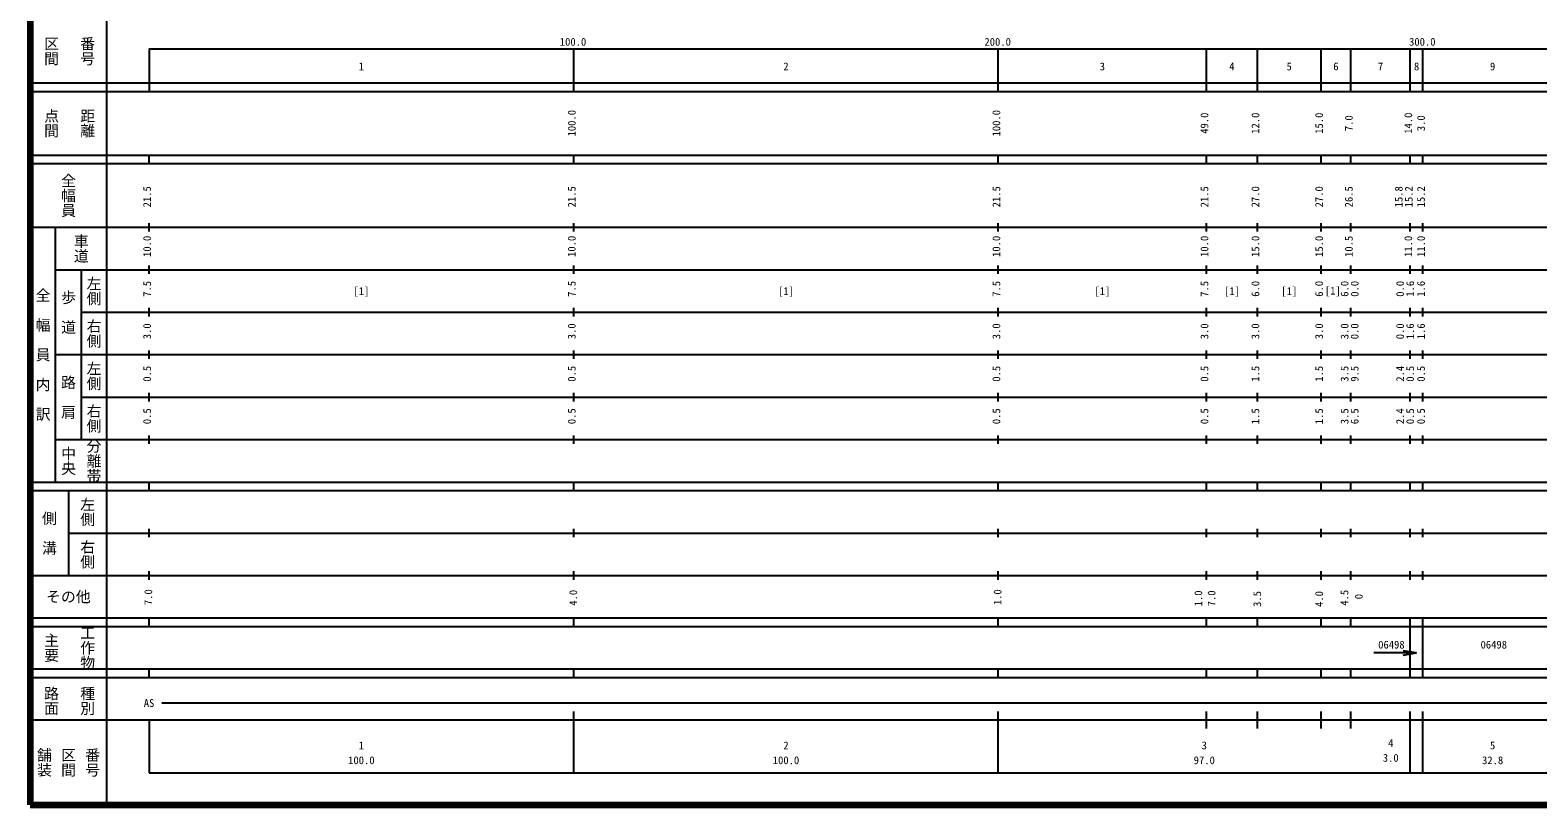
# Model space of a CAD drawing. Units: millimetres on the paper, enlarged 1000 times. Extents: x 40000 to 680000, y 20000 to 380000.
# Drawn here: x 40000 to 395052, y 20000 to 202409 of the extents above; entities that cross this region are included whole.
import ezdxf
from ezdxf.enums import TextEntityAlignment as Align

# ---------------------------------------------------------------- set-up
doc = ezdxf.new("R2010")
doc.units = ezdxf.units.MM
doc.header["$LTSCALE"] = 1000
doc.layers.add('M-TTL', color=2, linetype='Continuous', lineweight=140)
doc.layers.add('M-TTL-BAND', color=7, linetype='Continuous', lineweight=25)
doc.styles.add('@ＭＳ ゴシック', font='')
doc.styles.add('ＭＳ ゴシック', font='')
doc.styles.get('@ＭＳ ゴシック').set_extended_font_data('@MS Gothic')
doc.styles.get('ＭＳ ゴシック').set_extended_font_data('MS Gothic')

# ---------------------------------------------------------------- blocks, each defined once
blk = doc.blocks.new('open_arrow')
at = {"color": 0, "linetype": 'Continuous', "lineweight": -2}
blk.add_lwpolyline([(7.5, 1.25), (0, 0), (7.5, -1.25)], dxfattribs=at)

msp = doc.modelspace()

# ---------------------------------------------------------------- linework, layer by layer
at = {"layer": 'M-TTL'}
for p, q in [((40000, 380000), (40000, 20000)), ((40000, 20000), (680000, 20000))]:
    msp.add_line(p, q, dxfattribs=at)
at = {"layer": 'M-TTL-BAND'}
for p, q in [((58000, 370000), (58000, 20000)), ((68000, 198000), (579000, 198000)), ((68000, 198000), (68000, 188000)), ((168000, 188000), (168000, 198000)), ((268000, 188000), (268000, 198000)), ((317000, 188000), (317000, 198000)), ((329000, 188000), (329000, 198000)), ((344000, 188000), (344000, 198000)), ((351000, 188000), (351000, 198000)), ((365000, 188000), (365000, 198000)), ((368000, 188000), (368000, 198000)), ((40000, 190000), (579000, 190000)), ((40000, 188000), (579000, 188000)), ((40000, 173000), (579000, 173000)), ((40000, 171000), (579000, 171000)), ((68000, 171000), (68000, 173000)), ((168000, 171000), (168000, 173000)), ((268000, 171000), (268000, 173000)), ((317000, 171000), (317000, 173000)), ((329000, 171000), (329000, 173000)), ((344000, 171000), (344000, 173000)), ((351000, 171000), (351000, 173000)), ((365000, 171000), (365000, 173000)), ((368000, 171000), (368000, 173000)), ((68000, 155000), (68000, 157000)), ((168000, 155000), (168000, 157000)), ((268000, 155000), (268000, 157000)), ((317000, 155000), (317000, 157000)), ((329000, 155000), (329000, 157000)), ((344000, 155000), (344000, 157000)), ((351000, 155000), (351000, 157000)), ((365000, 155000), (365000, 157000)), ((368000, 155000), (368000, 157000)), ((40000, 156000), (579000, 156000)), ((46000, 96000), (46000, 156000)), ((46000, 146000), (579000, 146000)), ((52000, 146000), (52000, 106000)), ((68000, 145000), (68000, 147000)), ((168000, 145000), (168000, 147000)), ((268000, 145000), (268000, 147000)), ((317000, 145000), (317000, 147000)), ((329000, 145000), (329000, 147000)), ((344000, 145000), (344000, 147000)), ((351000, 145000), (351000, 147000)), ((365000, 145000), (365000, 147000)), ((368000, 145000), (368000, 147000)), ((52000, 136000), (579000, 136000)), ((68000, 135000), (68000, 137000)), ((168000, 135000), (168000, 137000)), ((268000, 135000), (268000, 137000)), ((317000, 135000), (317000, 137000)), ((329000, 135000), (329000, 137000)), ((344000, 135000), (344000, 137000)), ((351000, 135000), (351000, 137000)), ((365000, 135000), (365000, 137000)), ((368000, 135000), (368000, 137000)), ((46000, 126000), (579000, 126000)), ((68000, 125000), (68000, 127000)), ((168000, 125000), (168000, 127000)), ((268000, 125000), (268000, 127000)), ((317000, 125000), (317000, 127000)), ((329000, 125000), (329000, 127000)), ((344000, 125000), (344000, 127000)), ((351000, 125000), (351000, 127000)), ((365000, 125000), (365000, 127000)), ((368000, 125000), (368000, 127000)), ((52000, 116000), (579000, 116000)), ((68000, 115000), (68000, 117000)), ((168000, 115000), (168000, 117000)), ((268000, 115000), (268000, 117000)), ((317000, 115000), (317000, 117000)), ((329000, 115000), (329000, 117000)), ((344000, 115000), (344000, 117000)), ((351000, 115000), (351000, 117000)), ((365000, 115000), (365000, 117000)), ((368000, 115000), (368000, 117000)), ((68000, 105000), (68000, 107000)), ((168000, 105000), (168000, 107000)), ((268000, 105000), (268000, 107000)), ((317000, 105000), (317000, 107000)), ((329000, 105000), (329000, 107000)), ((344000, 105000), (344000, 107000)), ((351000, 105000), (351000, 107000)), ((365000, 105000), (365000, 107000)), ((368000, 105000), (368000, 107000)), ((46000, 106000), (579000, 106000)), ((40000, 96000), (579000, 96000)), ((68000, 94000), (68000, 96000)), ((168000, 94000), (168000, 96000)), ((268000, 94000), (268000, 96000)), ((317000, 94000), (317000, 96000)), ((329000, 94000), (329000, 96000)), ((344000, 94000), (344000, 96000)), ((351000, 94000), (351000, 96000)), ((365000, 94000), (365000, 96000)), ((368000, 94000), (368000, 96000)), ((40000, 94000), (579000, 94000)), ((49000, 94000), (49000, 74000)), ((49000, 84000), (579000, 84000)), ((68000, 83000), (68000, 85000)), ((168000, 83000), (168000, 85000)), ((268000, 83000), (268000, 85000)), ((317000, 83000), (317000, 85000)), ((329000, 83000), (329000, 85000)), ((344000, 83000), (344000, 85000)), ((351000, 83000), (351000, 85000)), ((365000, 83000), (365000, 85000)), ((368000, 83000), (368000, 85000)), ((68000, 73000), (68000, 75000)), ((168000, 73000), (168000, 75000)), ((268000, 73000), (268000, 75000)), ((317000, 73000), (317000, 75000)), ((329000, 73000), (329000, 75000)), ((344000, 73000), (344000, 75000)), ((351000, 73000), (351000, 75000)), ((365000, 73000), (365000, 75000)), ((368000, 73000), (368000, 75000)), ((40000, 74000), (579000, 74000)), ((40000, 64000), (579000, 64000)), ((68000, 62000), (68000, 64000)), ((168000, 62000), (168000, 64000)), ((268000, 62000), (268000, 64000)), ((317000, 62000), (317000, 64000)), ((329000, 62000), (329000, 64000)), ((344000, 62000), (344000, 64000)), ((351000, 62000), (351000, 64000)), ((365000, 62000), (365000, 64000)), ((368000, 62000), (368000, 64000)), ((40000, 62000), (579000, 62000)), ((365000, 52000), (365000, 62000)), ((368000, 52000), (368000, 62000)), ((368000, 52000), (368000, 62000)), ((366366, 55757), (356452, 55757)), ((40000, 52000), (579000, 52000)), ((40000, 50000), (579000, 50000)), ((68000, 50000), (68000, 52000)), ((168000, 50000), (168000, 52000)), ((268000, 50000), (268000, 52000)), ((317000, 50000), (317000, 52000)), ((329000, 50000), (329000, 52000)), ((344000, 50000), (344000, 52000)), ((351000, 50000), (351000, 52000)), ((365000, 50000), (365000, 52000)), ((368000, 50000), (368000, 52000)), ((71000, 44000), (565000, 44000)), ((40000, 40000), (579000, 40000)), ((68000, 40000), (68000, 27500)), ((168000, 27500), (168000, 42000)), ((268000, 27500), (268000, 42000)), ((317000, 38000), (317000, 42000)), ((329000, 38000), (329000, 42000)), ((344000, 38000), (344000, 42000)), ((351000, 38000), (351000, 42000)), ((365000, 27500), (365000, 42000)), ((368000, 27500), (368000, 42000)), ((68000, 27500), (579000, 27500))]:
    msp.add_line(p, q, dxfattribs=at)

# ---------------------------------------------------------------- block references
at = {"layer": 'M-TTL-BAND', "xscale": 400, "yscale": 400, "rotation": 180}
msp.add_blockref('open_arrow', (366366, 55757), dxfattribs=at)

# ---------------------------------------------------------------- texts
at = {"layer": 'M-TTL-BAND', "style": '@ＭＳ ゴシック'}
for s, p in [('区間', (45000, 197500)), ('番号', (53500, 197500)), ('点間', (45000, 180500)), ('距離', (53500, 180500)), ('全幅員', (49000, 163500)), ('車道', (52000, 151000)), ('左側', (55000, 141000)), ('全\u3000幅\u3000員\u3000内\u3000訳', (43000, 126000)), ('歩\u3000道', (49000, 136000)), ('右側', (55000, 131000)), ('左側', (55000, 121000)), ('路\u3000肩', (49000, 116000)), ('右側', (55000, 111000)), ('中央', (49000, 101000)), ('分離帯', (55000, 101000)), ('左側', (53500, 89000)), ('側\u3000溝', (44500, 84000)), ('右側', (53500, 79000)), ('工作物', (53500, 57000)), ('主要', (45000, 57000)), ('路面', (45000, 44500)), ('種別', (53500, 44500)), ('舗装', (43333, 30000)), ('区間', (49000, 30000)), ('番号', (54667, 30000))]:
    msp.add_text(s, height=2566, rotation=270, dxfattribs=at).set_placement(p, align=Align.MIDDLE_CENTER)
at = {"layer": 'M-TTL-BAND', "style": 'ＭＳ ゴシック'}
for s, p in [('100.0', (167844, 198195)), ('200.0', (267844, 198195)), ('300.0', (367844, 198195)), ('1', (118000, 192405)), ('2', (218000, 192405)), ('3', (292500, 192405)), ('4', (323000, 192405)), ('5', (336500, 192405)), ('6', (347500, 192405)), ('7', (358000, 192405)), ('8', (366500, 192405)), ('9', (384400, 192405)), ('[1]', (118000, 139500)), ('[1]', (218000, 139500)), ('[1]', (292500, 139500)), ('[1]', (323000, 139500)), ('[1]', (336500, 139500)), ('[1]', (346775, 139591)), ('AS', (68000, 42500)), ('1', (118000, 32523)), ('2', (218000, 32523)), ('3', (316500, 32523)), ('3.0', (360414, 29599)), ('4', (360414, 33089)), ('5', (384400, 32523)), ('100.0', (118000, 29033)), ('100.0', (218000, 29033)), ('97.0', (316500, 29033)), ('32.8', (384400, 29033))]:
    msp.add_text(s, height=1833, dxfattribs=at).set_placement(p, align=Align.BOTTOM_CENTER)
for s, p in [('100.0', (169000, 180500)), ('100.0', (269000, 180500)), ('49.0', (318000, 180500)), ('12.0', (330000, 180500)), ('15.0', (345000, 180500)), ('7.0', (352000, 180500)), ('14.0', (366000, 180500)), ('3.0', (369000, 180500)), ('21.5', (69000, 163174)), ('21.5', (169000, 163174)), ('21.5', (269000, 163174)), ('21.5', (318000, 163174)), ('27.0', (330000, 163174)), ('27.0', (345000, 163174)), ('26.5', (352000, 163174)), ('15.8', (363744, 163174)), ('15.2', (366114, 163174)), ('15.2', (369000, 163174)), ('10.0', (69000, 151500)), ('10.0', (169000, 151500)), ('10.0', (269000, 151500)), ('10.0', (318000, 151500)), ('15.0', (330000, 151500)), ('15.0', (345000, 151500)), ('10.5', (352000, 151500)), ('11.0', (366000, 151500)), ('11.0', (369000, 151500)), ('7.5', (69000, 141500)), ('7.5', (169000, 141500)), ('7.5', (269000, 141500)), ('7.5', (318000, 141500)), ('6.0', (330000, 141500)), ('6.0', (345000, 141500)), ('6.0', (351000, 141500)), ('0.0', (353370, 141500)), ('0.0', (364076, 141500)), ('1.6', (366446, 141500)), ('1.6', (369000, 141500)), ('3.0', (69000, 131500)), ('3.0', (169000, 131500)), ('3.0', (269000, 131500)), ('3.0', (318000, 131500)), ('3.0', (330000, 131500)), ('3.0', (345000, 131500)), ('3.0', (351000, 131500)), ('0.0', (353370, 131500)), ('0.0', (364076, 131500)), ('1.6', (366446, 131500)), ('1.6', (369000, 131500)), ('0.5', (69000, 121500)), ('0.5', (169000, 121500)), ('0.5', (269000, 121500)), ('0.5', (318000, 121500)), ('1.5', (330000, 121500)), ('1.5', (345000, 121500)), ('3.5', (351000, 121500)), ('9.5', (353370, 121500)), ('2.4', (364076, 121500)), ('0.5', (366446, 121500)), ('0.5', (369000, 121500)), ('0.5', (69000, 111500)), ('0.5', (169000, 111500)), ('0.5', (269000, 111500)), ('0.5', (318000, 111500)), ('1.5', (330000, 111500)), ('1.5', (345000, 111500)), ('3.5', (351000, 111500)), ('6.5', (353370, 111500)), ('2.4', (364076, 111500)), ('0.5', (366446, 111500)), ('0.5', (369000, 111500)), ('7.0', (69283, 68896)), ('4.0', (169353, 68754)), ('1.0', (269282, 68896)), ('1.0', (316557, 68613)), ('7.0', (319671, 68613)), ('3.5', (330429, 68471)), ('4.0', (345007, 68471)), ('4.5', (350952, 68754)), ('0', (354349, 69037))]:
    msp.add_text(s, height=1833, rotation=90, dxfattribs=at).set_placement(p, align=Align.BOTTOM_CENTER)
msp.add_text('その他', height=2566, dxfattribs=at).set_placement((49000, 69000), align=Align.MIDDLE_CENTER)
for p in [(357452, 56257), (381557, 56257)]:
    msp.add_text('06498', height=1833, dxfattribs=at).set_placement(p, align=Align.BOTTOM_LEFT)

doc.saveas('drawing.dxf')
